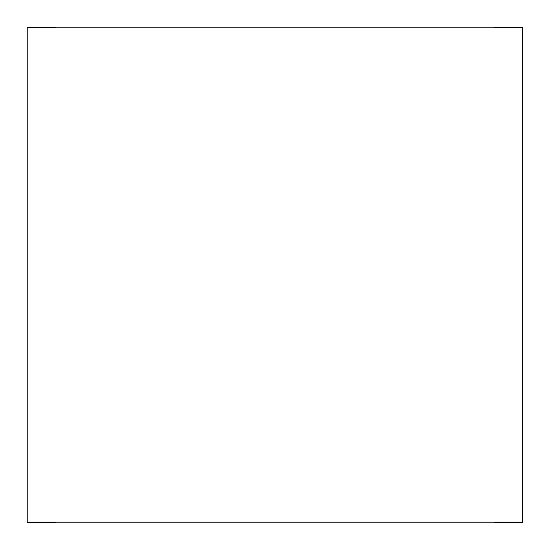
<?xml version="1.0" encoding="UTF-8"?>
<svg xmlns="http://www.w3.org/2000/svg" width="550" height="550" viewBox="0 0 550 550"><rect width="100%" height="100%" fill="white"/><g stroke="black" fill="none" stroke-linecap="round" stroke-linejoin="round"><path stroke-width="0.82" d="M55.048 522.39L27.555 522.5L27.555 27.5L522.445 27.5L522.445 522.39L27.555 522.39M27.555 27.61L55.048 27.5M522.445 27.61L494.952 27.5M522.445 27.5L522.445 522.5L494.952 522.39"/></g></svg>
